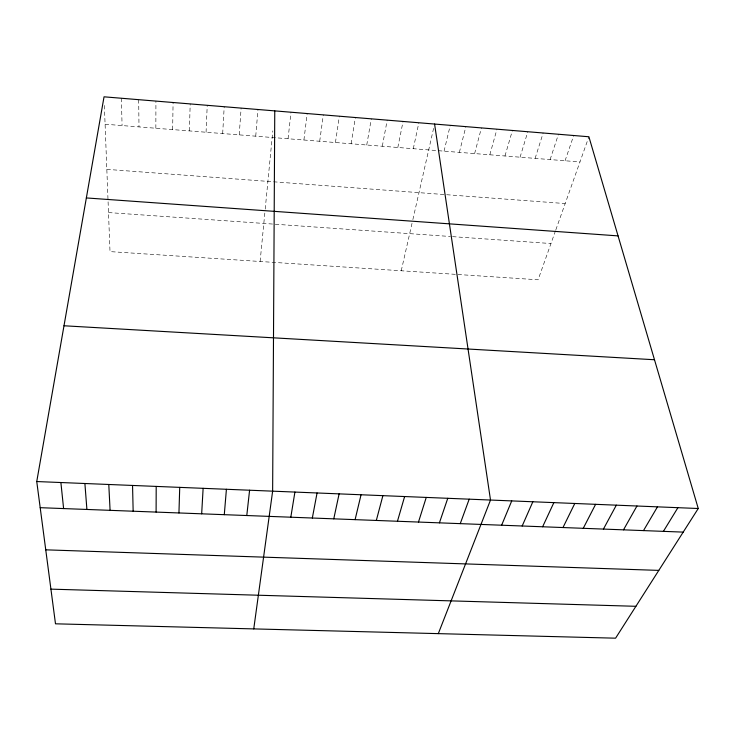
<?xml version="1.0" encoding="UTF-8"?>
<svg xmlns="http://www.w3.org/2000/svg" width="735" height="735" viewBox="0 0 735 735"><rect width="100%" height="100%" fill="white"/><g stroke="black" fill="none" stroke-linecap="round" stroke-linejoin="round"><path stroke-width="0.55" stroke-dasharray="3.67 2.76" d="M155.857 128.248L155.921 101.09M172.651 129.59L173.083 102.505M189.391 130.913L190.19 103.92M206.066 132.236L207.224 105.325M222.677 133.559L224.203 106.722M239.233 134.873L241.117 108.109M255.734 136.186L257.967 109.497M260.116 261.485L265.114 210.081M265.216 209.043L272.814 130.839M288.065 138.759L290.996 112.225M303.913 140.018L307.175 113.557M319.697 141.267L323.299 114.88M335.436 142.517L339.359 116.203M351.11 143.766L355.373 117.526M366.737 145.006L371.322 118.84M382.301 146.237L387.216 120.145M397.819 147.478L403.065 121.45M413.29 148.7L418.849 122.754M401.246 270.774L412.638 220.619M412.868 219.609L433.595 128.359M444.059 151.144L450.252 125.345M459.366 152.365L465.871 126.631M474.617 153.578L481.434 127.908M489.822 154.782L496.952 129.185M504.973 155.985L512.405 130.463M520.068 157.189L527.813 131.73M535.117 158.383L543.165 132.998M550.111 159.569L558.462 134.257M565.059 160.763L573.713 135.506M555.485 230.827L538.093 279.778L456.49 274.412M555.835 229.834L588.9 136.765M455.342 274.33L110.011 251.609L104.296 103.672M108.504 212.571L450.344 236.486M452.539 236.642L550.974 243.533M106.841 169.362L565.169 203.558M105.096 124.215L579.961 161.948M121.394 98.251L122.074 125.566M138.685 99.675L138.998 126.916"/><path stroke-width="1.1" d="M156.105 512.084L156.197 486.414M274.761 110.884L272.639 491.155L253.75 628.894M178.945 512.957L179.726 487.369M201.666 513.811L203.126 488.325M224.285 514.675L226.417 489.271M246.785 515.529L249.588 490.217M290.812 517.201L294.91 492.064M36.75 481.544L104.039 96.818L588.9 136.765L698.25 508.51L615.581 638.182L55.492 623.813L36.75 481.544L698.25 508.51M312.338 518.019L317.061 492.964M333.773 518.837L339.111 493.865M355.097 519.645L361.05 494.765M376.32 520.453L382.889 495.656M397.451 521.253L404.627 496.538M418.481 522.052L426.254 497.42M439.411 522.851L447.771 498.293M460.248 523.642L469.196 499.166M438.308 633.634L490.511 500.039L434.578 124.05M501.628 525.213L511.735 500.903M522.172 525.994L532.847 501.766M542.623 526.774L553.868 502.621M562.982 527.546L574.788 503.475M583.25 528.318L595.607 504.32M603.426 529.081L616.325 505.166M623.5 529.843L636.951 506.011M643.492 530.606L657.476 506.847M663.393 531.359L677.909 507.683M50.917 589.139L635.904 606.301M45.745 549.835L658.799 570.388M40.195 507.683L683.201 532.112M63.991 325.77L654.49 359.746M86.353 197.935L618.062 235.889M60.886 482.528L63.605 508.574M84.892 483.501L86.905 509.456M108.789 484.475L110.085 510.338M132.548 485.449L133.154 511.211"/></g></svg>
